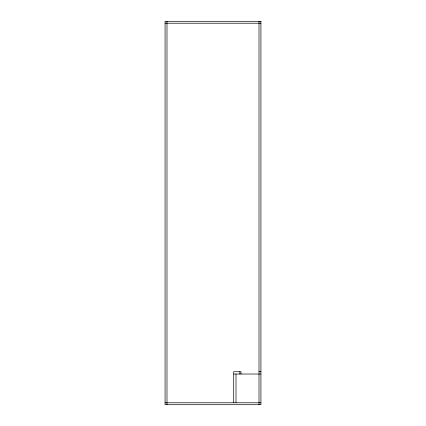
<?xml version="1.0" encoding="UTF-8"?>
<svg xmlns="http://www.w3.org/2000/svg" width="426" height="426" viewBox="0 0 426 426"><rect width="100%" height="100%" fill="white"/><g stroke="black" fill="none" stroke-linecap="round" stroke-linejoin="round"><path stroke-width="0.64" d="M165.075 23.217L260.925 23.217M259.008 371.728L260.925 371.728M233.704 374.028L260.925 374.028M165.075 402.783L260.925 402.783M259.008 21.3L259.008 404.7M240.988 374.028L240.988 371.728L233.704 371.728L233.704 402.783M239.838 371.728L239.838 374.028M236.004 374.028L236.004 402.783M166.992 21.3L166.992 404.7M260.925 21.3L165.075 21.3L165.075 404.7L260.925 404.7L260.925 21.3"/></g></svg>
